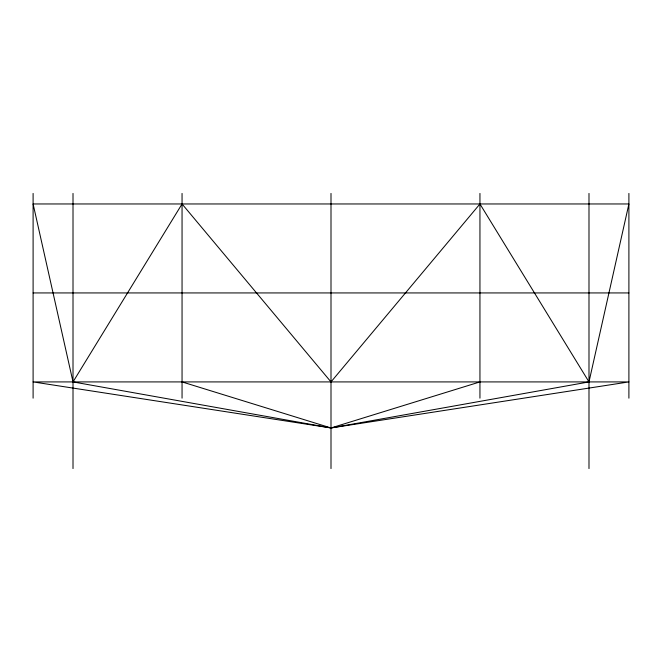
<?xml version="1.0" encoding="UTF-8"?>
<svg xmlns="http://www.w3.org/2000/svg" width="662" height="662" viewBox="0 0 662 662"><rect width="100%" height="100%" fill="white"/><g stroke="black" fill="none" stroke-linecap="round" stroke-linejoin="round"><path stroke-width="0.99" d="M588.99 381.916L628.9 203.962L33.1 203.962L73.01 381.916L331 427.95L628.9 381.916L33.1 381.916L331 427.95L588.99 381.916L479.95 203.962L331 381.916L182.05 203.962L73.01 381.916M479.95 381.916L331 427.95L182.05 381.916M33.1 292.935L628.9 292.935M628.9 193.428L628.9 398.16M588.99 193.428L588.99 468.572M479.95 193.428L479.95 398.16M331 193.428L331 468.572M182.05 193.428L182.05 398.16M73.01 193.428L73.01 468.572M33.1 193.428L33.1 398.16"/></g></svg>
